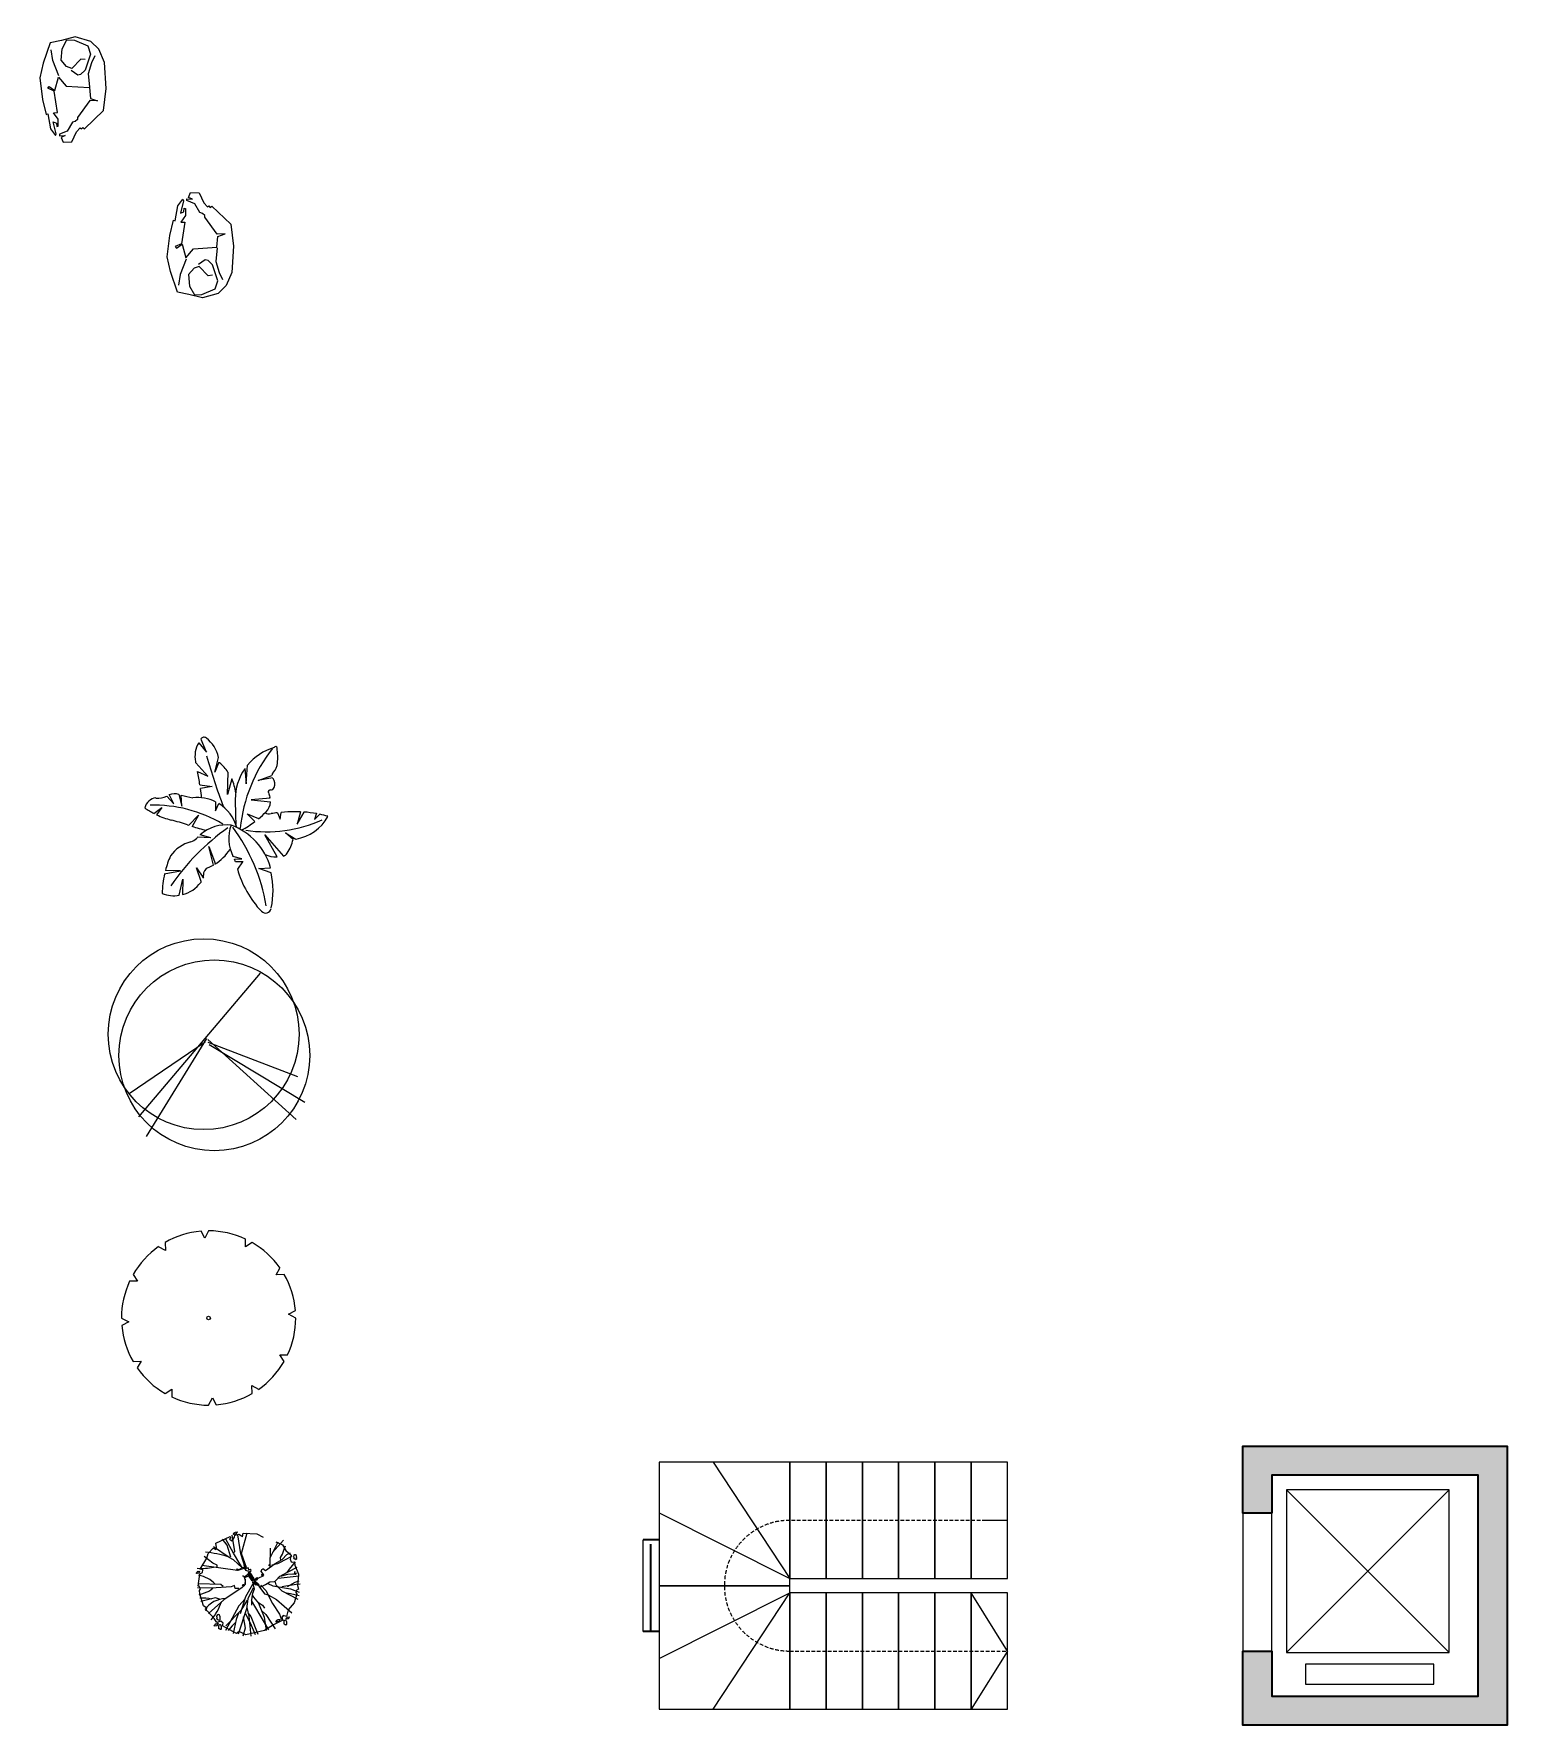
# Model space of a CAD drawing. Header units: millimetres. Extents: x -507089 to 1145492, y -1925330 to 49778.
# Drawn here: x -479160 to -469016, y -28791 to -17147 of the extents above; entities that cross this region are included whole.
import ezdxf

# ---------------------------------------------------------------- set-up
doc = ezdxf.new("R2010")
doc.units = ezdxf.units.MM
doc.header["$MEASUREMENT"] = 0
doc.set_wipeout_variables(frame=1)
for name, pattern in [('ACAD_ISO07W100', [3, 0, -3]), ('DASHED2', [0.375, 0.25, -0.125]), ('HIDDEN', [0.75, 0.5, -0.25])]:
    doc.linetypes.add(name, pattern=pattern)
for name, color, linetype, lineweight in [('A-CAY', 76, 'Continuous', 5), ('A-COT VACH', 2, 'Continuous', 35), ('A-HATCH', 251, 'Continuous', 5), ('A-KY HIEU', 34, 'Continuous', 20), ('A-NET KHUAT', 250, 'HIDDEN', 9), ('A-NET MANH', 8, 'Continuous', 9), ('A-NET THAY', 125, 'Continuous', 18), ('A-NOI THAT', 44, 'Continuous', 9), ('A-TUONG', 7, 'Continuous', 35)]:
    doc.layers.add(name, color=color, linetype=linetype, lineweight=lineweight)
doc.layers.add('A1- MAU 21', color=7, linetype='Continuous', lineweight=5, true_color=0x585858)
doc.layers.get('A-NOI THAT').off()

# ---------------------------------------------------------------- blocks, each defined once
blk = doc.blocks.new('190829.cay1cham')
at = {"color": 116}
for p, q in [((-26, 550), (-52, 598)), ((0, 600), (-26, 550)), ((-298, 464), (-344, 491)), ((-300, 520), (-298, 464)), ((253, 490), (254, 544)), ((300, 520), (253, 490)), ((-490, 253), (-544, 254)), ((-520, 300), (-490, 253)), ((464, 298), (491, 344)), ((520, 300), (464, 298)), ((-600, 0), (-550, -26)), ((550, 26), (598, 52)), ((600, 0), (550, 26)), ((-550, -26), (-598, -52)), ((-520, -300), (-464, -298)), ((-464, -298), (-491, -344)), ((490, -253), (544, -254)), ((520, -300), (490, -253)), ((298, -464), (344, -491)), ((300, -520), (298, -464)), ((-300, -520), (-253, -490)), ((-253, -490), (-254, -544)), ((0, -600), (26, -550)), ((26, -550), (52, -598))]:
    blk.add_line(p, q, dxfattribs=at)
blk.add_circle((0, 0), 12.5, dxfattribs=at)
for start, end in [(95.0001, 120), (65, 90.0001), (125.0001, 149.9999), (35.0001, 59.9999), (155, 180.0001), (5, 30), (185, 210), (335, 0), (215, 239.9999), (305, 330), (244.9999, 270), (275.0001, 299.9999)]:
    blk.add_arc((0, 0), 600, start, end, dxfattribs=at)
blk = doc.blocks.new('190829.cay2lop')
for p, q in [((-446, -424), (392, 565)), ((20, 117), (-395, -559)), ((11, 92), (-513, -264)), ((28, 109), (637, -441)), ((28, 92), (646, -145)), ((37, 75), (697, -323))]:
    blk.add_line(p, q)
for centre in [(0, 146), (73, 0)]:
    blk.add_circle(centre, 657)
blk = doc.blocks.new('A$C532C6752')
for p, q in [((-413, 609), (-382, 469)), ((-382, 469), (-383, 599)), ((152, 645), (89, 688)), ((99, 710), (152, 645)), ((251, 605), (186, 544)), ((186, 544), (265, 585)), ((-592, 476), (-454, 448)), ((-454, 448), (-585, 447)), ((268, 502), (169, 475)), ((169, 475), (262, 483)), ((-470, 290), (-354, 335)), ((-354, 335), (-440, 272)), ((-93, 219), (-92, 334)), ((-93, 219), (-70, 311)), ((96, 329), (-2, 381)), ((8, 411), (96, 329)), ((343, 221), (324, 320)), ((354, 326), (343, 221)), ((430, 260), (542, 365)), ((468, 348), (430, 260)), ((713, 345), (635, 277)), ((635, 277), (743, 324)), ((-326, 191), (-170, 235)), ((-170, 235), (-317, 174)), ((138, 187), (201, 159)), ((215, 187), (138, 187)), ((468, 201), (594, 172)), ((552, 168), (468, 201)), ((-292, 4), (-270, 13)), ((-291, -62), (-292, 4)), ((-270, 13), (-265, -49)), ((-265, -49), (-247, 26)), ((280, 86), (471, 88)), ((415, 54), (280, 86)), ((-292, -57), (-354, -16)), ((56, -153), (120, -84)), ((120, -84), (81, -183)), ((239, -115), (226, -281)), ((258, -277), (239, -115)), ((506, -54), (374, -70)), ((374, -70), (534, -77)), ((-380, -304), (-344, -198)), ((-344, -198), (-335, -297)), ((-242, -351), (-57, -240)), ((-57, -240), (-233, -404)), ((405, -171), (451, -288)), ((431, -294), (405, -171)), ((-90, -483), (-33, -418)), ((-33, -418), (-85, -508)), ((135, -343), (82, -369)), ((82, -369), (140, -376)), ((44, -515), (148, -570)), ((149, -541), (44, -515)), ((86, -661), (136, -709)), ((140, -678), (86, -661))]:
    blk.add_line(p, q)
for centre, radius, start, end in [((-959, 674), 1130, 330.6725, 3.641), ((692, 421), 659, 146.019, 154.0763), ((123, 682), 111, 7.5431, 78.0474), ((-309, 528), 288, 161.2206, 190.4639), ((-572, -204), 825, 78.825, 90.6697), ((-572, -204), 825, 67.6949, 76.7945), ((692, 421), 659, 156.2013, 167.6168), ((391, 682), 160, 174.7063, 208.789), ((150, 536), 123, 344.0084, 22.936), ((-309, 528), 288, 196.4071, 234.1871), ((-1547, -1073), 1923, 36.7035, 57.4695), ((-426, 305), 304, 15.845, 56.6107), ((-1630, 931), 1718, 342.73, 347.6168), ((952, 306), 712, 165.6239, 173.8497), ((952, 306), 712, 164.0084, 164.1101), ((-408, 388), 116, 233.2325, 237.5887), ((-45, 413), 91.7, 195.845, 230.5606), ((-319, 80), 339, 47.9514, 50.5606), ((-319, 80), 339, 354.6008, 42.9255), ((1617, -78), 1682, 164.075, 168.4284), ((1617, -78), 1682, 162.73, 163.0792), ((-100, 333), 347, 335.1428, 8.1671), ((-297, 3888), 3622, 278.6352, 279.8665), ((-297, 3888), 3622, 280.3581, 282.1977), ((-297, 3888), 3622, 283.398, 283.5483), ((604, 151), 223, 60.4468, 103.5483), ((730, 300), 32.6, 323.1477, 55.438), ((-408, 388), 116, 255.929, 267.091), ((-403, 217), 55.6, 24.2055, 101.4054), ((42, 417), 432, 204.2055, 211.5513), ((42, 417), 432, 213.4357, 237.8387), ((-100, 333), 347, 286.6838, 329.891), ((2174, -4754), 5268, 107.3413, 112.3058), ((242, 403), 389, 305.9962, 321.846), ((521, 457), 294, 284.4707, 323.1477), ((-982, 1304), 1607, 281.5143, 307.8151), ((-494, 219), 540, 287.0409, 341.5638), ((-87, -272), 338, 71.7274, 118.1939), ((396, -5330), 5352, 91.6804, 93.9771), ((253, -439), 459, 57.0713, 91.6804), ((242, 403), 389, 277.7731, 296.4251), ((-96, -843), 867, 107.2231, 135.0207), ((1152, -216), 1182, 173.2497, 205.5927), ((828, 460), 986, 210.5659, 218.4214), ((-107, -1352), 1327, 53.4555, 85.594), ((253, -439), 459, 17.5149, 52.2403), ((-674, -265), 48.9, 135.0207, 258.407), ((-8, -339), 234, 157.0771, 182.7473), ((828, 460), 986, 220.6948, 225.7556), ((226, -272), 101, 159.0815, 190.5201), ((226, -159), 122, 225.7556, 269.9757), ((226, -159), 122, 285.2069, 289.7369), ((565, -1104), 882, 107.1013, 109.7369), ((311, -278), 18.4, 357.8128, 107.1013), ((361, -280), 32.2, 177.8128, 248.0461), ((453, -328), 40.5, 45.3238, 92.9093), ((-550, 374), 699, 259.5557, 284.077), ((-8, -339), 234, 195.99, 196.0589), ((-177, -388), 57.9, 196.0589, 237.7317), ((-1162, -530), 1311, 8.17, 10.5201), ((-1162, -530), 1311, 1.7556, 6.7346), ((377, -241), 74.9, 248.0461, 310.8614), ((453, -328), 40.5, 122.9882, 130.8614), ((562, -218), 114, 225.3238, 268.3174), ((581, 429), 762, 268.3174, 278.1257), ((687, -313), 12.2, 278.1257, 73.0687), ((-30, -156), 332, 237.7317, 259.8031), ((292, -432), 385, 191.4146, 242.8877), ((-855, -523), 1004, 351.2018, 357.3602), ((-855, -523), 1004, 358.99, 1.9297), ((-855, -523), 1004, 345.5239, 349.5865)]:
    blk.add_arc(centre, radius, start, end)
blk = doc.blocks.new('mb-cay34')
for p, q in [((148, 528), (175, 874)), ((-368, 319), (-589, 589)), ((-536, 656), (-536, 652)), ((-528, 656), (-536, 656)), ((-504, 652), (-536, 652)), ((-536, 528), (-486, 639)), ((-516, 680), (-528, 668)), ((-528, 668), (-528, 656)), ((-483, 680), (-516, 680)), ((-504, 656), (-504, 652)), ((-492, 656), (-504, 656)), ((-487, 660), (-492, 660)), ((-492, 660), (-492, 656)), ((-483, 664), (-487, 664)), ((-487, 664), (-487, 660)), ((-486, 639), (-433, 612)), ((-475, 672), (-483, 664)), ((-479, 684), (-475, 684)), ((-475, 684), (-475, 672)), ((-472, 722), (-472, 746)), ((-472, 746), (-468, 746)), ((-468, 722), (-472, 722)), ((-456, 783), (-468, 775)), ((-468, 746), (-468, 775)), ((-468, 698), (-468, 722)), ((-460, 698), (-468, 698)), ((-460, 693), (-460, 698)), ((-448, 693), (-460, 693)), ((-456, 783), (-452, 779)), ((-452, 779), (-448, 779)), ((-448, 779), (-448, 775)), ((-448, 775), (-444, 775)), ((-448, 698), (-448, 693)), ((-440, 698), (-448, 698)), ((-444, 775), (-440, 771)), ((-440, 771), (-436, 771)), ((-436, 710), (-440, 702)), ((-440, 702), (-440, 698)), ((-436, 771), (-436, 767)), ((-436, 767), (-432, 762)), ((-432, 718), (-436, 710)), ((-433, 612), (-406, 642)), ((-432, 762), (-428, 762)), ((-428, 746), (-432, 742)), ((-432, 742), (-432, 718)), ((-428, 762), (-428, 746)), ((-414, 692), (-247, 741)), ((-406, 642), (-414, 692)), ((-376, 578), (-395, 673)), ((-373, 669), (-373, 664)), ((-364, 669), (-373, 669)), ((-335, 664), (-373, 664)), ((-349, 698), (-364, 683)), ((-364, 683), (-364, 669)), ((-310, 698), (-349, 698)), ((-335, 669), (-335, 664)), ((-320, 669), (-335, 669)), ((-320, 673), (-320, 669)), ((-315, 673), (-320, 673)), ((-315, 678), (-315, 673)), ((-310, 678), (-315, 678)), ((-300, 688), (-310, 678)), ((-305, 703), (-300, 703)), ((-300, 703), (-300, 688)), ((-141, 547), (-262, 817)), ((-247, 741), (-76, 813)), ((68, 270), (-144, 813)), ((-106, 585), (-103, 817)), ((-53, 334), (-106, 585)), ((-76, 813), (254, 836)), ((118, 536), (49, 859)), ((137, 688), (95, 855)), ((201, 471), (137, 688)), ((171, 395), (380, 802)), ((247, 722), (308, 851)), ((247, 524), (247, 722)), ((254, 836), (357, 760)), ((270, 410), (566, 627)), ((292, 323), (585, 703)), ((357, 760), (410, 787)), ((372, 547), (467, 775)), ((395, 597), (460, 646)), ((410, 787), (627, 620)), ((460, 646), (539, 711)), ((627, 620), (608, 574)), ((650, 616), (650, 640)), ((650, 640), (654, 640)), ((654, 616), (650, 616)), ((666, 677), (654, 669)), ((654, 640), (654, 669)), ((654, 591), (654, 616)), ((662, 591), (654, 591)), ((662, 587), (662, 591)), ((674, 587), (662, 587)), ((666, 677), (670, 673)), ((670, 673), (674, 673)), ((674, 673), (674, 669)), ((674, 669), (678, 669)), ((682, 591), (674, 591)), ((674, 591), (674, 587)), ((678, 669), (682, 665)), ((682, 665), (686, 665)), ((686, 604), (682, 596)), ((682, 596), (682, 591)), ((686, 665), (686, 660)), ((686, 660), (690, 656)), ((690, 612), (686, 604)), ((690, 656), (694, 656)), ((694, 640), (690, 636)), ((690, 636), (690, 612)), ((694, 656), (694, 640)), ((713, 597), (698, 582)), ((752, 597), (713, 597)), ((762, 587), (752, 577)), ((757, 602), (762, 602)), ((762, 602), (762, 587)), ((-623, 258), (-760, 319)), ((-729, 289), (-657, 429)), ((-479, 190), (-729, 376)), ((-657, 429), (-536, 528)), ((-285, 380), (-376, 578)), ((-239, 220), (-368, 319)), ((-209, 141), (-285, 380)), ((-84, 475), (-141, 547)), ((-114, 376), (-137, 433)), ((-53, 323), (-114, 376)), ((15, 217), (-53, 334)), ((61, 262), (76, 346)), ((156, 467), (118, 536)), ((122, 232), (171, 395)), ((133, 251), (270, 410)), ((160, 372), (148, 528)), ((152, 190), (292, 464)), ((167, 224), (292, 323)), ((315, 445), (372, 547)), ((528, 179), (828, 369)), ((608, 574), (638, 532)), ((638, 532), (714, 544)), ((645, 444), (645, 473)), ((645, 473), (650, 473)), ((650, 444), (645, 444)), ((664, 517), (650, 507)), ((650, 473), (650, 507)), ((650, 415), (650, 444)), ((660, 415), (650, 415)), ((660, 410), (660, 415)), ((674, 410), (660, 410)), ((664, 517), (669, 512)), ((669, 512), (674, 512)), ((674, 512), (674, 507)), ((674, 507), (679, 507)), ((684, 415), (674, 415)), ((674, 415), (674, 410)), ((679, 507), (684, 503)), ((684, 503), (689, 503)), ((689, 430), (684, 420)), ((684, 420), (684, 415)), ((698, 568), (689, 568)), ((689, 568), (689, 563)), ((728, 563), (689, 563)), ((689, 503), (689, 498)), ((689, 498), (694, 493)), ((694, 439), (689, 430)), ((694, 493), (698, 493)), ((698, 473), (694, 468)), ((694, 468), (694, 439)), ((698, 582), (698, 568)), ((698, 493), (698, 473)), ((714, 544), (744, 471)), ((742, 568), (728, 568)), ((728, 568), (728, 563)), ((747, 572), (742, 572)), ((742, 572), (742, 568)), ((744, 471), (839, 327)), ((752, 577), (747, 577)), ((747, 577), (747, 572)), ((839, 327), (870, 304)), ((858, 308), (843, 274)), ((-809, -46), (-763, 141)), ((-744, 114), (-809, 122)), ((-729, 80), (-801, 68)), ((-634, 179), (-771, 262)), ((-767, 209), (-725, 224)), ((-763, 141), (-767, 209)), ((-494, 114), (-744, 114)), ((-714, 258), (-729, 289)), ((-589, 129), (-729, 80)), ((-725, 224), (-714, 258)), ((-342, 80), (-634, 179)), ((-562, 239), (-623, 258)), ((-403, 0), (-486, -65)), ((-395, 68), (-479, 190)), ((-384, 11), (-403, 0)), ((-391, 23), (-395, 68)), ((-300, 0), (-384, 11)), ((-266, 27), (-342, 80)), ((-224, 34), (-300, 0)), ((-179, 194), (-239, 220)), ((-137, 61), (-224, 34)), ((-141, 34), (-209, 141)), ((-106, 46), (-179, 194)), ((-72, 4), (-137, 61)), ((-110, 23), (-61, 19)), ((-42, -72), (-110, 23)), ((-57, -38), (-72, 4)), ((-61, 19), (-38, -15)), ((-42, -49), (-19, 8)), ((-19, 8), (-19, -42)), ((-15, 84), (23, 152)), ((-4, -38), (-15, 84)), ((0, 57), (122, 232)), ((0, 0), (152, 190)), ((34, 182), (15, 217)), ((23, 152), (46, 213)), ((46, 213), (61, 262)), ((122, -19), (182, 19)), ((182, 19), (528, 179)), ((243, 30), (308, 19)), ((308, 19), (308, -34)), ((600, 156), (665, 122)), ((665, 122), (923, 144)), ((748, -8), (938, 30)), ((843, 274), (889, 228)), ((889, 228), (919, 11)), ((919, 11), (919, -46)), ((-456, -38), (-817, -19)), ((-775, -209), (-809, -46)), ((-513, -72), (-809, -171)), ((-669, -156), (-794, -266)), ((-756, -57), (-779, -72)), ((-779, -72), (-744, -72)), ((-775, -266), (-775, -209)), ((-748, -270), (-775, -266)), ((-744, -72), (-763, -110)), ((-706, -68), (-756, -57)), ((-718, -277), (-748, -270)), ((-714, -327), (-718, -277)), ((-631, -80), (-706, -68)), ((-623, -110), (-669, -156)), ((-490, -285), (-669, -342)), ((-524, -68), (-631, -80)), ((-486, -65), (-524, -68)), ((-384, -281), (-490, -285)), ((-258, -205), (-444, -296)), ((-349, -258), (-406, -566)), ((-220, -243), (-258, -205)), ((-114, -91), (-220, -122)), ((-220, -122), (-213, -152)), ((-213, -232), (-220, -243)), ((-213, -152), (-186, -194)), ((-198, -228), (-213, -232)), ((-186, -194), (-198, -228)), ((-99, -106), (-114, -91)), ((-104, -87), (-76, -56)), ((-55, -66), (-104, -87)), ((-8, -65), (-99, -106)), ((-38, -15), (-57, -38)), ((-50, -64), (-23, -102)), ((-48, -97), (20, -227)), ((-19, -42), (-27, -53)), ((-23, -84), (42, -213)), ((-23, -102), (3, -87)), ((3, -140), (-19, -152)), ((-19, -152), (-4, -190)), ((3, -216), (-19, -247)), ((-19, -247), (0, -262)), ((42, -213), (-15, -243)), ((-7, -61), (50, -182)), ((-4, -190), (34, -190)), ((0, -262), (22, -262)), ((3, -87), (3, -140)), ((34, -190), (3, -216)), ((30, -152), (15, -201)), ((19, -247), (27, -293)), ((27, -232), (76, -255)), ((27, -293), (91, -281)), ((46, -152), (103, -137)), ((50, -182), (88, -160)), ((91, -281), (57, -304)), ((76, -255), (72, -312)), ((88, -160), (125, -156)), ((106, -114), (122, -19)), ((110, -91), (125, -34)), ((118, -152), (110, -91)), ((125, -156), (141, -179)), ((137, -293), (209, -281)), ((148, -304), (213, -281)), ((213, -281), (809, -467)), ((308, -34), (368, -23)), ((368, -23), (714, -53)), ((501, -46), (539, -91)), ((539, -91), (915, -163)), ((684, -42), (748, -8)), ((714, -53), (942, -95)), ((927, -122), (862, -327)), ((919, -46), (893, -72)), ((893, -72), (908, -122)), ((908, -122), (927, -122)), ((-824, -339), (-820, -339)), ((-824, -363), (-824, -339)), ((-820, -363), (-824, -363)), ((-807, -302), (-820, -310)), ((-820, -339), (-820, -310)), ((-820, -387), (-820, -363)), ((-811, -387), (-820, -387)), ((-811, -391), (-811, -387)), ((-799, -391), (-811, -391)), ((-807, -302), (-803, -306)), ((-803, -306), (-799, -306)), ((-799, -306), (-799, -310)), ((-799, -310), (-795, -310)), ((-799, -387), (-799, -391)), ((-791, -387), (-799, -387)), ((-795, -310), (-791, -314)), ((-791, -314), (-787, -314)), ((-787, -375), (-791, -383)), ((-791, -383), (-791, -387)), ((-787, -314), (-787, -318)), ((-787, -318), (-783, -323)), ((-783, -367), (-787, -375)), ((-783, -323), (-779, -323)), ((-779, -339), (-783, -343)), ((-783, -343), (-783, -367)), ((-779, -323), (-779, -339)), ((-669, -342), (-756, -376)), ((-741, -391), (-714, -327)), ((-661, -486), (-741, -391)), ((-669, -414), (-733, -433)), ((-574, -342), (-669, -414)), ((-638, -513), (-669, -563)), ((-619, -589), (-661, -486)), ((-429, -486), (-653, -665)), ((-596, -429), (-638, -513)), ((-551, -380), (-596, -429)), ((-444, -296), (-574, -342)), ((-376, -403), (-558, -654)), ((-551, -334), (-551, -380)), ((99, -559), (-53, -893)), ((57, -304), (99, -559)), ((72, -293), (110, -555)), ((72, -312), (84, -391)), ((84, -391), (95, -483)), ((87, -300), (137, -293)), ((91, -312), (129, -315)), ((91, -376), (91, -312)), ((110, -555), (110, -886)), ((129, -315), (254, -475)), ((129, -319), (156, -388)), ((156, -388), (235, -585)), ((254, -475), (323, -524)), ((292, -528), (319, -737)), ((323, -524), (555, -749)), ((555, -388), (547, -426)), ((547, -426), (615, -475)), ((615, -475), (741, -612)), ((703, -578), (665, -650)), ((847, -410), (703, -578)), ((817, -342), (801, -388)), ((801, -388), (847, -410)), ((862, -327), (817, -342)), ((857, -371), (857, -376)), ((865, -371), (857, -371)), ((889, -376), (857, -376)), ((877, -347), (865, -359)), ((865, -359), (865, -371)), ((910, -347), (877, -347)), ((889, -371), (889, -376)), ((901, -371), (889, -371)), ((901, -367), (901, -371)), ((906, -367), (901, -367)), ((906, -363), (906, -367)), ((910, -363), (906, -363)), ((918, -355), (910, -363)), ((914, -343), (918, -343)), ((918, -343), (918, -355)), ((-517, -661), (-619, -589)), ((-213, -851), (-315, -772)), ((15, -897), (-213, -851)), ((38, -836), (15, -897)), ((53, -859), (38, -836)), ((91, -893), (53, -859)), ((175, -855), (160, -886)), ((224, -802), (175, -855)), ((209, -608), (205, -897)), ((235, -589), (209, -608)), ((247, -821), (224, -802)), ((235, -585), (327, -848)), ((243, -848), (262, -832)), ((247, -878), (243, -848)), ((505, -802), (247, -878)), ((262, -832), (247, -821)), ((319, -737), (384, -855)), ((524, -696), (505, -734)), ((505, -734), (509, -764)), ((509, -764), (505, -802)), ((566, -726), (524, -696)), ((665, -650), (566, -726)), ((160, -886), (91, -893)), ((119, -934), (109, -934)), ((109, -934), (109, -939)), ((148, -939), (109, -939)), ((133, -905), (119, -919)), ((119, -919), (119, -934)), ((172, -905), (133, -905)), ((162, -934), (148, -934)), ((148, -934), (148, -939)), ((167, -929), (162, -929)), ((162, -929), (162, -934)), ((172, -924), (167, -924)), ((167, -924), (167, -929)), ((182, -914), (172, -924)), ((177, -900), (182, -900)), ((182, -900), (182, -914))]:
    blk.add_line(p, q)
for centre, radius in [((154, -13), 15.3), ((-343, -280), 11.7), ((-195, -136), 11.7), ((217, -295), 11.7)]:
    blk.add_circle(centre, radius)
for centre, radius, start, end in [((554, 627), 468, 262.5537, 314.3375), ((1371, -208), 898, 129.3545, 152.6092), ((1052, 958), 883, 248.5622, 262.3516), ((1081, 207), 551, 215.15, 249.1841), ((1165, 1074), 1813, 242.8644, 255.3539), ((648, -1520), 1117, 77.3352, 91.8505)]:
    blk.add_arc(centre, radius, start, end)
blk = doc.blocks.new('cuaso600')
at = {"linetype": 'ACAD_ISO07W100', "ltscale": 600}
blk.add_wipeout([(-630, 5), (-630, -115), (0, -115), (0, 5)], dxfattribs=at).dxf.layer = 'A-NET KHUAT'
at = {"layer": 'A-NET MANH'}
blk.add_lwpolyline([(0, 0), (0, -110), (-630, -110), (-630, 0)], close=True, dxfattribs=at)
at = {"layer": 'A-TUONG'}
for p, q in [((0, 0), (0, -110)), ((-630, 0), (-630, -110))]:
    blk.add_line(p, q, dxfattribs=at)
at = {"layer": 'A-TUONG', "color": 4}
blk.add_line((-600, -58), (0, -58), dxfattribs=at)
blk = doc.blocks.new('loithang2')
at = {"layer": 'A1- MAU 21', "true_color": 0x4a4a4a}
h = blk.add_hatch(color=251, dxfattribs=at)
h.dxf.hatch_style = 1
h.paths.add_polyline_path([(-460, 1620), (-460, 1820), (0, 1820), (0, 0), (-1920, 0), (-1920, 1820), (-1410, 1820), (-1410, 1620), (-1720, 1620), (-1720, 200), (-200, 200), (-200, 1620)])
at = {"layer": 'A-COT VACH'}
blk.add_lwpolyline([(-460, 1620), (-460, 1820), (0, 1820), (0, 0), (-1920, 0), (-1920, 1820), (-1410, 1820), (-1410, 1620), (-1720, 1620), (-1720, 200), (-200, 200), (-200, 1620), (-460, 1620)], dxfattribs=at)
at = {"layer": 'A-HATCH'}
for points in [[(-1420, 1520), (-1420, 400), (-300, 400), (-300, 1520)], [(-1501, 506), (-1501, 1389), (-1637, 1389), (-1637, 506)]]:
    blk.add_lwpolyline(points, close=True, dxfattribs=at)
for points in [[(-1420, 1520), (-300, 400)], [(-1420, 400), (-300, 1520)]]:
    blk.add_lwpolyline(points, dxfattribs=at)
at = {"layer": 'A-KY HIEU', "linetype": 'DASHED2', "ltscale": 100}
blk.add_lwpolyline([(-510, 3440), (-510, 4940, 1), (-1410, 4940), (-1410, 3440)], format="xyb", dxfattribs=at)
at = {"layer": 'A-KY HIEU'}
for points in [[(-1410, 3440), (-1810, 3690)], [(-1410, 3440), (-1010, 3690)]]:
    blk.add_lwpolyline(points, dxfattribs=at)
at = {"layer": 'A-KY HIEU', "const_width": 10}
blk.add_lwpolyline([(-510, 3440), (-510, 3589)], dxfattribs=at)
at = {"layer": 'A-NET THAY'}
for points in [[(-960, 4940), (-960, 5840), (-1810, 5840), (-1810, 4940)], [(-110, 4940), (-110, 5840), (-960, 5840), (-960, 4940)], [(-1010, 4690), (-1010, 4940), (-1810, 4940), (-1810, 4690)], [(-110, 4690), (-110, 4940), (-910, 4940), (-910, 4690)], [(-1010, 4440), (-1010, 4690), (-1810, 4690), (-1810, 4440)], [(-110, 4440), (-110, 4690), (-910, 4690), (-910, 4440)], [(-1010, 4190), (-1010, 4440), (-1810, 4440), (-1810, 4190)], [(-110, 4190), (-110, 4440), (-910, 4440), (-910, 4190)], [(-1010, 3940), (-1010, 4190), (-1810, 4190), (-1810, 3940)], [(-110, 3940), (-110, 4190), (-910, 4190), (-910, 3940)], [(-1010, 3690), (-1010, 3940), (-1810, 3940), (-1810, 3690)], [(-110, 3690), (-110, 3940), (-910, 3940), (-910, 3690)], [(-1010, 3440), (-1010, 3690), (-1810, 3690), (-1810, 3440)], [(-110, 3440), (-110, 3690), (-910, 3690), (-910, 3440)], [(-460, 1620), (-460, 1820), (-1410, 1820), (-1410, 1620)]]:
    blk.add_lwpolyline(points, close=True, dxfattribs=at)
for points in [[(-1461, 5840), (-1010, 4940)], [(-459, 5840), (-910, 4940)], [(-1810, 5467), (-1010, 4940)], [(-110, 5467), (-910, 4940)]]:
    blk.add_lwpolyline(points, dxfattribs=at)
at = {"layer": 'A-TUONG', "rotation": 180}
blk.add_blockref('cuaso600', (-1275, 5840), dxfattribs=at)
blk = doc.blocks.new('GH')
at = {"layer": 'A-HATCH'}
blk.add_lwpolyline([(10200.2, 1351.8), (10198.5, 1359.9), (10193, 1361.3), (10198.9, 1361.6), (10207, 1375.3), (10206.7, 1376.6), (10208.3, 1378.3), (10210.3, 1379.2), (10213.6, 1386.1), (10219.2, 1389.1), (10219.2, 1390.4), (10214.9, 1389.7), (10217.8, 1391.4), (10215.9, 1394.9), (10209.3, 1394), (10206.7, 1386.1), (10204.1, 1382.8), (10203.1, 1383.5), (10202.1, 1382.2), (10200.8, 1383.2), (10188, 1368.1), (10187.4, 1351.4), (10190.7, 1331.8), (10195.9, 1322.3), (10202.5, 1317.1), (10214.6, 1314.8), (10224.7, 1318.4), (10232.9, 1321), (10236.8, 1337), (10238.1, 1348.2), (10234.5, 1364.2), (10230.6, 1375.3), (10229.6, 1374.7), (10226.4, 1385.8), (10222.1, 1390.4), (10221.8, 1389.1), (10225, 1380.2), (10222.4, 1380.9), (10221.8, 1383.5), (10220.8, 1383.2), (10221.4, 1377.9), (10225.4, 1373.4), (10222.4, 1373), (10226.4, 1357), (10231.3, 1355.4), (10230.6, 1354.1), (10226, 1356.7), (10224.1, 1346.2), (10217.8, 1352.4)], close=True, dxfattribs=at)
for points in [[(10199.8, 1351.4), (10201.8, 1341.3), (10200.2, 1332.8), (10198.2, 1327.2)], [(10205.4, 1331.1), (10208.7, 1331.1), (10214.9, 1338.7), (10218.8, 1337.7), (10223.4, 1333.4), (10223.4, 1324.6), (10220.5, 1317.7), (10214.9, 1317.4), (10204.4, 1320.7), (10201.8, 1326.6), (10204.7, 1339), (10207.7, 1342.6), (10209.7, 1343.3), (10215.2, 1340.3)], [(10224.1, 1345.2), (10229.6, 1334.1), (10231.6, 1326.2)]]:
    blk.add_lwpolyline(points, dxfattribs=at)

msp = doc.modelspace()

# ---------------------------------------------------------------- block references
at = {"layer": 'A-CAY', "color": 76, "xscale": 0.806399372038435, "yscale": 0.806399372038435, "zscale": 0.806399372038435, "rotation": 88.40846517489032}
msp.add_blockref('A$C532C6752', (-477763, -22611), dxfattribs=at)
at = {"layer": 'A-CAY'}
for name, p in [('190829.cay2lop', (-477991, -24180)), ('190829.cay1cham', (-477957, -25988))]:
    msp.add_blockref(name, p, dxfattribs=at)
at = {"layer": 'A-CAY', "xscale": 0.4, "yscale": 0.4, "zscale": 0.4, "rotation": 189.3365376576097}
msp.add_blockref('mb-cay34', (-477655, -27823), dxfattribs=at)
at = {"layer": 'A-NOI THAT'}
for p, xscale, yscale, zscale, rotation in [((-385038, -14271), 9.115826385966534, 9.115826385966534, 9.115826385966534, 174.4336389302042), ((-384161, -21862), -9.115826385966487, 9.115826385966486, 9.11582638596648, 5.566361069795835)]:
    msp.add_blockref('GH', p, dxfattribs=dict(at, xscale=xscale, yscale=yscale, zscale=zscale, rotation=rotation))
at = {"layer": 'A-TUONG', "rotation": 90}
msp.add_blockref('loithang2', (-469016, -26871), dxfattribs=at)

doc.saveas('drawing.dxf')
